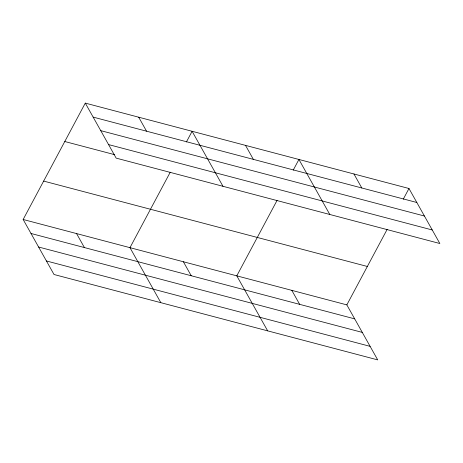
<?xml version="1.0" encoding="UTF-8"?>
<svg xmlns="http://www.w3.org/2000/svg" width="463" height="463" viewBox="0 0 463 463"><rect width="100%" height="100%" fill="white"/><g stroke="black" fill="none" stroke-linecap="round" stroke-linejoin="round"><path stroke-width="0.69" d="M23.15 219.485L346.839 304.88L377.71 359.89L54.021 274.501L23.15 219.485L85.29 103.11L408.979 188.499L439.85 243.515L116.161 158.12L85.29 103.11M170.257 172.207L129.97 247.664L160.84 302.68M186.392 141.991L192.104 131.289L222.981 186.3M277.077 200.386L236.784 275.844L267.655 330.854M293.212 170.17L298.924 159.469L329.795 214.479M346.839 304.88L387.132 229.416M403.261 199.206L408.979 188.499M93.138 117.104L416.827 202.493M100.737 130.641L424.426 216.03M108.562 144.583L432.251 229.978M64.785 141.516L114.726 154.688M43.655 181.085L367.344 266.474M31.004 233.479L354.693 318.868M38.597 247.016L362.286 332.405M46.422 260.964L370.116 346.353M353.952 173.984L361.806 187.972M245.517 145.382L253.365 159.37M291.812 290.359L299.665 304.353M138.697 117.203L146.551 131.191M183.377 261.757L191.225 275.745M76.557 233.578L84.411 247.566"/></g></svg>
